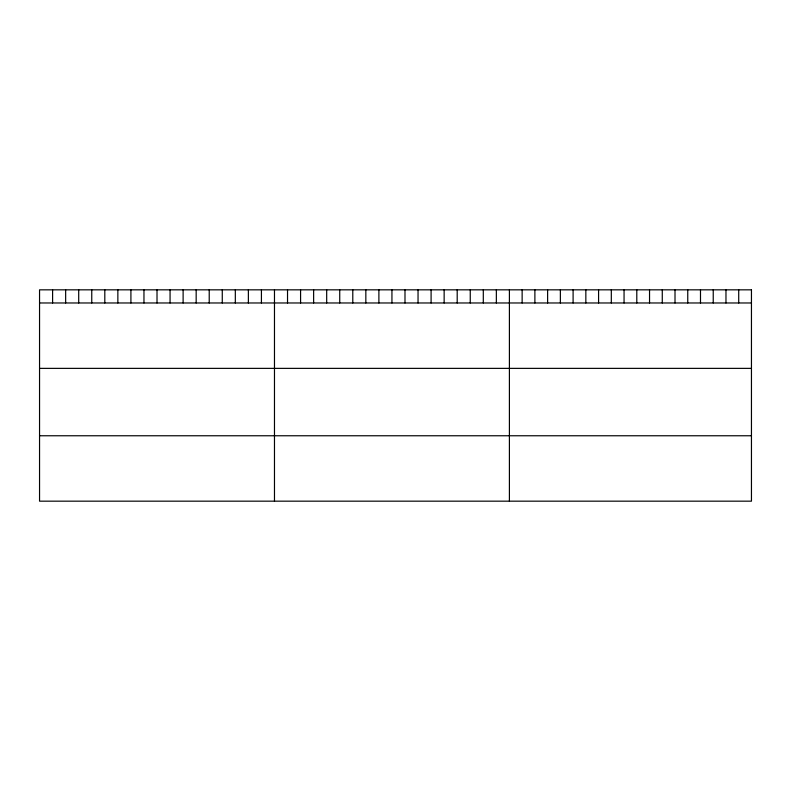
<?xml version="1.0" encoding="UTF-8"?>
<svg xmlns="http://www.w3.org/2000/svg" width="791" height="791" viewBox="0 0 791 791"><rect width="100%" height="100%" fill="white"/><g stroke="black" fill="none" stroke-linecap="round" stroke-linejoin="round"><path stroke-width="1.19" d="M39.55 302.973L751.45 302.973M39.55 368.369L751.45 368.369M39.55 435.762L751.45 435.762M738.715 289.832L738.715 302.973M725.97 289.832L725.97 302.973M713.235 289.832L713.235 302.973M700.49 289.832L700.49 302.973M687.755 289.832L687.755 302.973M675.01 289.832L675.01 302.973M662.275 289.832L662.275 302.973M649.54 289.832L649.54 302.973M636.795 289.832L636.795 302.973M624.059 289.832L624.059 302.973M611.314 289.832L611.314 302.973M598.579 289.832L598.579 302.973M585.844 289.832L585.844 302.973M573.099 289.832L573.099 302.973M560.364 289.832L560.364 302.973M547.619 289.832L547.619 302.973M534.884 289.832L534.884 302.973M522.139 289.832L522.139 302.973M509.404 289.832L509.404 501.168M496.353 289.832L496.353 302.973M483.301 289.832L483.301 302.973M470.25 289.832L470.25 302.973M457.198 289.832L457.198 302.973M444.147 289.832L444.147 302.973M431.095 289.832L431.095 302.973M418.043 289.832L418.043 302.973M404.992 289.832L404.992 302.973M391.94 289.832L391.94 302.973M378.889 289.832L378.889 302.973M365.838 289.832L365.838 302.973M352.786 289.832L352.786 302.973M339.735 289.832L339.735 302.973M326.683 289.832L326.683 302.973M313.632 289.832L313.632 302.973M300.58 289.832L300.58 302.973M287.529 289.832L287.529 302.973M274.477 289.832L274.477 501.168M261.425 289.832L261.425 302.973M248.374 289.832L248.374 302.973M235.322 289.832L235.322 302.973M222.271 289.832L222.271 302.973M209.22 289.832L209.22 302.973M196.168 289.832L196.168 302.973M183.117 289.832L183.117 302.973M170.065 289.832L170.065 302.973M157.014 289.832L157.014 302.973M143.962 289.832L143.962 302.973M130.911 289.832L130.911 302.973M117.859 289.832L117.859 302.973M104.808 289.832L104.808 302.973M91.756 289.832L91.756 302.973M78.704 289.832L78.704 302.973M65.653 289.832L65.653 302.973M52.602 289.832L52.602 302.973M751.45 289.832L39.55 289.832L39.55 501.168L751.45 501.168L751.45 289.832"/></g></svg>
